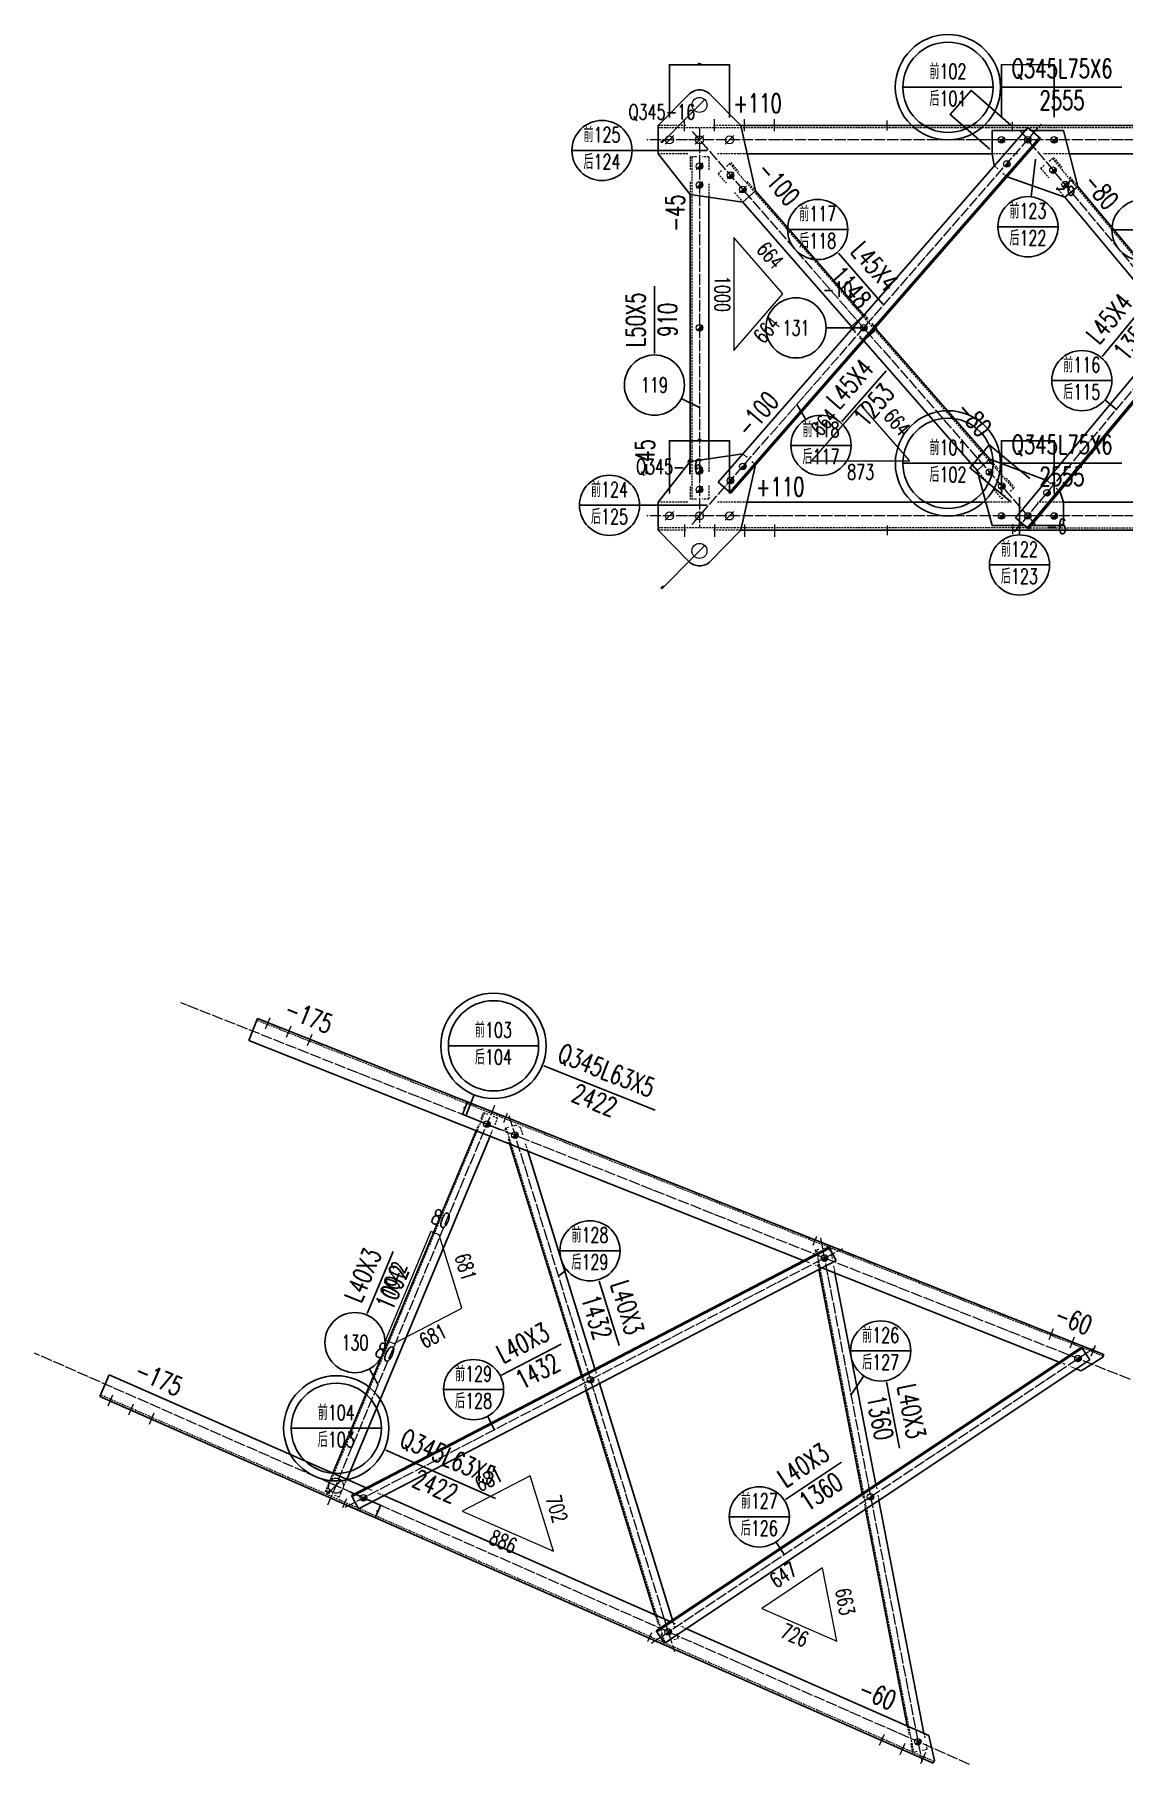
# Model space of a CAD drawing. Header units: millimetres. Extents: x -30246 to 2574, y -687 to 14024.
# Drawn here: x -30246 to -27349, y 9314 to 13915 of the extents above; entities that cross this region are included whole.
import ezdxf
from ezdxf.enums import TextEntityAlignment as Align

# ---------------------------------------------------------------- set-up
doc = ezdxf.new("R2010")
doc.units = ezdxf.units.MM
doc.header["$LTSCALE"] = 20
doc.header["$PDMODE"] = 1
doc.linetypes.add('DASHDOT2X', pattern=[1.75, 1.5, -0.125, 0, -0.125])
doc.linetypes.add('HIDDEN', pattern=[0.375, 0.25, -0.125])
for name, color, linetype, lineweight in [('1', 7, 'Continuous', 25), ('11', 1, 'Continuous', 13), ('2', 1, 'HIDDEN', 13), ('5', 7, 'Continuous', 13), ('6', 30, 'Continuous', 13), ('7', 3, 'DASHDOT2X', 13)]:
    doc.layers.add(name, color=color, linetype=linetype, lineweight=lineweight)
doc.styles.get("Standard").update_dxf_attribs({"font": 'simplex', "width": 0.7, "bigfont": 'gbhzfs.shx'})
doc.dimstyles.new('dimRadiusStyle', dxfattribs={"dimtxt": 2.5, "dimasz": 1, "dimexe": 1.25, "dimexo": 0, "dimtad": 2, "dimdec": 4, "dimzin": 0, "dimdsep": 46, "dimtxsty": 'standard', "dimcen": 0.09, "dimadec": 1, "dimazin": 0, "dimtfac": 1, "dimtdec": 1, "dimtix": 1, "dimtmove": 0, "dimatfit": 3, "dimfxl": 0, "dimtolj": 1, "dimtzin": 0, "dimarcsym": 0})
doc.dimstyles.new('dimStyle3', dxfattribs={"dimtxt": 2.5, "dimasz": 1, "dimexe": 1.25, "dimexo": 0, "dimgap": 0.63, "dimtad": 1, "dimzin": 0, "dimdsep": 46, "dimtxsty": 'standard', "dimblk": 'ARCHTICK', "dimblk1": 'ARCHTICK', "dimblk2": 'ARCHTICK', "dimcen": 0.09, "dimadec": 0, "dimazin": 0, "dimtfac": 1, "dimtdec": 1, "dimtmove": 2, "dimatfit": 3, "dimfxl": 0, "dimtolj": 1, "dimtzin": 0, "dimarcsym": 0})
doc.dimstyles.get("Standard").update_dxf_attribs({"dimtxt": 2.5, "dimasz": 1, "dimexe": 1.25, "dimexo": 0, "dimgap": 0.63, "dimtad": 1, "dimzin": 0, "dimdsep": 46, "dimtxsty": 'standard', "dimblk": 'ARCHTICK', "dimblk1": 'ARCHTICK', "dimblk2": 'ARCHTICK', "dimcen": 0.09, "dimadec": 0, "dimazin": 0, "dimtfac": 1, "dimtdec": 1, "dimtix": 1, "dimtmove": 2, "dimatfit": 3, "dimfxl": 0, "dimtolj": 1, "dimtzin": 0, "dimarcsym": 0})

# ---------------------------------------------------------------- blocks, each defined once
blk = doc.blocks.new('M16X40')
blk.add_line((-0.71, -0.71), (0.71, 0.71))
blk.add_circle((0, 0), 1)
for radius in [0.8, 0.6, 0.4, 0.2]:
    blk.add_arc((0, 0), radius, 225, 45)
blk = doc.blocks.new('LS_SIDE')
blk.add_line((-1, 0), (2, 0))
blk = doc.blocks.new('M16X50')
blk.add_line((-1, -1), (1, 1))
blk.add_circle((0, 0), 1)
for radius in [0.8, 0.6, 0.4, 0.2]:
    blk.add_arc((0, 0), radius, 225, 45)
blk = doc.blocks.new('M20X55')
blk.add_line((-1.06, -1.06), (1.06, 1.06))
blk.add_circle((0, 0), 1)
blk = doc.blocks.new('*D158')
at = {"layer": '5', "color": 0, "lineweight": -2}
for p, q in [((-28577.7, 13626.9), (-28492, 13712.6)), ((-28463, 13741.6), (-28491.3, 13713.3)), ((-28462.3, 13742.3), (-28461.6, 13743))]:
    blk.add_line(p, q, dxfattribs=at)
at = {"layer": '5', "color": 0}
for points in [[(-28492.1, 13712.7), (-28491.9, 13712.5), (-28491.3, 13713.3)], [(-28462.4, 13742.4), (-28462.2, 13742.2), (-28463, 13741.6)]]:
    blk.add_solid(points, dxfattribs=at)
at = {"layer": 'Defpoints', "color": 0}
for p in [(-28491.3, 13713.3), (-28463, 13741.6)]:
    blk.add_point(p, dxfattribs=at)
at = {"layer": '5', "color": 0, "insert": (-28576.3, 13631), "char_height": 2.5, "attachment_point": 5, "rotation": 45}
blk.add_mtext('\\A1;%%c19.5', dxfattribs=at)
blk = doc.blocks.new('*D159')
at = {"layer": '5', "color": 0, "lineweight": -2}
for p, q in [((-28577.7, 12440.9), (-28492, 12526.6)), ((-28463, 12555.6), (-28491.3, 12527.3)), ((-28462.3, 12556.3), (-28461.6, 12557))]:
    blk.add_line(p, q, dxfattribs=at)
at = {"layer": '5', "color": 0}
for points in [[(-28492.1, 12526.7), (-28491.9, 12526.5), (-28491.3, 12527.3)], [(-28462.4, 12556.4), (-28462.2, 12556.2), (-28463, 12555.6)]]:
    blk.add_solid(points, dxfattribs=at)
at = {"layer": 'Defpoints', "color": 0}
for p in [(-28491.3, 12527.3), (-28463, 12555.6)]:
    blk.add_point(p, dxfattribs=at)
at = {"layer": '5', "color": 0, "insert": (-28576.3, 12445), "char_height": 2.5, "attachment_point": 5, "rotation": 45}
blk.add_mtext('\\A1;%%c19.5', dxfattribs=at)
blk = doc.blocks.new('_ArchTick')
at = {"color": 0, "linetype": 'ByBlock', "const_width": 0.15}
blk.add_lwpolyline([(-0.5, -0.5), (0.5, 0.5)], dxfattribs=at)
blk = doc.blocks.new('*D162')
at = {"layer": '11', "color": 0, "lineweight": -2}
for p, q in [((-28557.1, 13694.5), (-28557.1, 13835.7)), ((-28557.1, 13834.5), (-28397.1, 13834.5)), ((-28397.1, 13694.5), (-28397.1, 13835.7))]:
    blk.add_line(p, q, dxfattribs=at)
at = {"layer": 'Defpoints', "color": 0}
for p in [(-28397.1, 13834.5), (-28557.1, 13694.5), (-28397.1, 13694.5)]:
    blk.add_point(p, dxfattribs=at)
at = {"layer": '11', "color": 0, "lineweight": -2}
for p, rotation in [((-28557.1, 13834.5), 180.0045781041024), ((-28397.1, 13834.5), 0.004578104102402211)]:
    blk.add_blockref('_ArchTick', p, dxfattribs=dict(at, rotation=rotation))
at = {"layer": '11', "color": 0, "insert": (-28477.1, 13836.4), "char_height": 2.5, "attachment_point": 5, "rotation": 0.0046}
blk.add_mtext('\\A1;80×2', dxfattribs=at)
blk = doc.blocks.new('*D163')
at = {"layer": '11', "color": 0, "lineweight": -2}
for p, q in [((-28557.1, 12694.5), (-28557.1, 12835.7)), ((-28557.1, 12834.5), (-28397.1, 12834.5)), ((-28397.1, 12694.5), (-28397.1, 12835.7))]:
    blk.add_line(p, q, dxfattribs=at)
at = {"layer": 'Defpoints', "color": 0}
for p in [(-28397.1, 12834.5), (-28557.1, 12694.5), (-28397.1, 12694.5)]:
    blk.add_point(p, dxfattribs=at)
at = {"layer": '11', "color": 0, "lineweight": -2}
for p, rotation in [((-28557.1, 12834.5), 179.995421895895), ((-28397.1, 12834.5), 359.995421895895)]:
    blk.add_blockref('_ArchTick', p, dxfattribs=dict(at, rotation=rotation))
at = {"layer": '11', "color": 0, "insert": (-28477.1, 12836.4), "char_height": 2.5, "attachment_point": 5, "rotation": 359.9954}
blk.add_mtext('\\A1;80×2', dxfattribs=at)
blk = doc.blocks.new('*D166')
at = {"layer": '11', "color": 0, "lineweight": -2}
for p, q in [((-27673.8, 13694.5), (-27673.8, 13835.8)), ((-27533.8, 13834.6), (-27673.8, 13834.5)), ((-27533.8, 13694.6), (-27533.8, 13835.8))]:
    blk.add_line(p, q, dxfattribs=at)
at = {"layer": 'Defpoints', "color": 0}
for p in [(-27673.8, 13834.5), (-27673.8, 13694.5), (-27533.8, 13694.6)]:
    blk.add_point(p, dxfattribs=at)
at = {"layer": '11', "color": 0, "lineweight": -2}
for p, rotation in [((-27673.8, 13834.5), 180.0045781041024), ((-27533.8, 13834.6), 0.004578104102375136)]:
    blk.add_blockref('_ArchTick', p, dxfattribs=dict(at, rotation=rotation))
at = {"layer": '11', "color": 0, "insert": (-27603.8, 13836.5), "char_height": 2.5, "attachment_point": 5, "rotation": 0.0046}
blk.add_mtext('\\A1;70×2', dxfattribs=at)
blk = doc.blocks.new('*D167')
at = {"layer": '11', "color": 0, "lineweight": -2}
for p, q in [((-27754.5, 13766), (-27810.4, 13702)), ((-27649, 13674), (-27755.4, 13766.8)), ((-27704.9, 13610), (-27811.3, 13702.8))]:
    blk.add_line(p, q, dxfattribs=at)
at = {"layer": 'Defpoints', "color": 0}
for p in [(-27810.4, 13702), (-27649, 13674), (-27704.9, 13610)]:
    blk.add_point(p, dxfattribs=at)
at = {"layer": '11', "color": 0, "lineweight": -2}
for p, rotation in [((-27754.5, 13766), 48.89881734686367), ((-27810.4, 13702), 228.8988173468637)]:
    blk.add_blockref('_ArchTick', p, dxfattribs=dict(at, rotation=rotation))
at = {"layer": '11', "color": 0, "insert": (-27783.9, 13735.2), "char_height": 2.5, "attachment_point": 5, "rotation": 48.8988}
blk.add_mtext('\\A1;85', dxfattribs=at)
blk = doc.blocks.new('*D168')
at = {"layer": '11', "color": 0, "lineweight": -2}
for p, q in [((-27673.8, 12694.4), (-27673.8, 12835.7)), ((-27533.8, 12834.4), (-27673.8, 12834.4)), ((-27533.8, 12694.4), (-27533.8, 12835.7))]:
    blk.add_line(p, q, dxfattribs=at)
at = {"layer": 'Defpoints', "color": 0}
for p in [(-27673.8, 12834.4), (-27673.8, 12694.4), (-27533.8, 12694.4)]:
    blk.add_point(p, dxfattribs=at)
at = {"layer": '11', "color": 0, "lineweight": -2}
for p, rotation in [((-27673.8, 12834.4), 179.995421895895), ((-27533.8, 12834.4), 359.995421895895)]:
    blk.add_blockref('_ArchTick', p, dxfattribs=dict(at, rotation=rotation))
at = {"layer": '11', "color": 0, "insert": (-27603.8, 12836.4), "char_height": 2.5, "attachment_point": 5, "rotation": 359.9954}
blk.add_mtext('\\A1;70×2', dxfattribs=at)
blk = doc.blocks.new('*D170')
at = {"layer": '11', "color": 0, "lineweight": -2}
for p, q in [((-29407.8, 10039.5), (-29324.3, 10002.8)), ((-29422.3, 10006.6), (-29338.8, 9969.9)), ((-29325.4, 10003.3), (-29339.9, 9970.4))]:
    blk.add_line(p, q, dxfattribs=at)
at = {"layer": 'Defpoints', "color": 0}
for p in [(-29407.8, 10039.5), (-29422.3, 10006.6), (-29339.9, 9970.4)]:
    blk.add_point(p, dxfattribs=at)
at = {"layer": '11', "color": 0, "lineweight": -2}
for p, rotation in [((-29325.4, 10003.3), 66.26676005380556), ((-29339.9, 9970.4), 246.2667600538056)]:
    blk.add_blockref('_ArchTick', p, dxfattribs=dict(at, rotation=rotation))
at = {"layer": '11', "color": 0, "insert": (-29334.4, 9987.6), "char_height": 2.5, "attachment_point": 5, "rotation": 66.2668}
blk.add_mtext('\\A1;36', dxfattribs=at)
blk = doc.blocks.new('*D172')
at = {"layer": '5', "color": 0, "lineweight": -2}
for p, q in [((-29465.5, 10034.5), (-29459.3, 10040.8)), ((-29430.3, 10069.8), (-29458.6, 10041.5)), ((-29429.6, 10070.5), (-29428.9, 10071.2))]:
    blk.add_line(p, q, dxfattribs=at)
at = {"layer": '5', "color": 0}
for points in [[(-29459.4, 10040.9), (-29459.2, 10040.7), (-29458.6, 10041.5)], [(-29429.7, 10070.6), (-29429.5, 10070.4), (-29430.3, 10069.8)]]:
    blk.add_solid(points, dxfattribs=at)
at = {"layer": 'Defpoints', "color": 0}
for p in [(-29458.6, 10041.5), (-29430.3, 10069.8)]:
    blk.add_point(p, dxfattribs=at)
at = {"layer": '5', "color": 0, "insert": (-29464.1, 10038.6), "char_height": 2.5, "attachment_point": 5, "rotation": 45}
blk.add_mtext('\\A1;%%c17.5', dxfattribs=at)

msp = doc.modelspace()

# ---------------------------------------------------------------- linework, layer by layer
at = {"layer": '1'}
for p, q in [((-28505.62356, 13755.4893), (-28587.06059, 13672.46911)), ((-28367.07151, 13672.48668), (-28448.52181, 13755.49386)), ((-27936.07403, 13774.53071), (-27696.07403, 13774.53071)), ((-27672.07403, 13774.54222), (-27353.07403, 13774.56771)), ((-28587.06059, 13672.46911), (-28587.0546, 13597.46911)), ((-28427.70506, 12724.42417), (-27603.80509, 13667.90743)), ((-26032.07747, 13672.67326), (-28367.07151, 13672.48668)), ((-28328.11451, 13498.8789), (-28367.07151, 13672.48668)), ((-27636.56206, 12629.26971), (-26771.22888, 13667.88948)), ((-27603.80509, 13667.90743), (-27569.91022, 13638.30784)), ((-28396.82306, 12697.45565), (-27572.92309, 13640.93891)), ((-28393.81018, 12694.82457), (-27569.91022, 13638.30784)), ((-27611.10578, 13659.54709), (-27698.73366, 13659.54009)), ((-27698.73366, 13659.54009), (-27698.72871, 13597.54009)), ((-27605.06619, 12603.02484), (-26739.733, 13641.64461)), ((-27601.99342, 12600.46437), (-26736.66023, 13639.08413)), ((-27508.7431, 13659.55527), (-27594.2331, 13659.54844)), ((-27470.85055, 13510.98149), (-27508.7431, 13659.55527)), ((-28816.49817, 13606.24615), (-28656.49817, 13606.24615)), ((-28456.49817, 13606.24615), (-28656.49817, 13606.24615)), ((-28587.0546, 13597.46911), (-28502.06177, 13489.4779)), ((-27698.72871, 13597.54009), (-28350.24207, 13597.48803)), ((-27698.72871, 13597.54009), (-27692.68936, 13566.13092)), ((-27583.27426, 13583.55005), (-27594.43974, 13483.06075)), ((-26865.40009, 13597.60667), (-27492.93082, 13597.55653)), ((-27692.68936, 13566.13092), (-27692.68506, 13566.12716)), ((-27658.78964, 13536.52818), (-27505.42109, 13482.17595)), ((-28502.06177, 13489.4779), (-28502.06177, 12779.4779)), ((-28502.06177, 13489.4779), (-28362.00717, 13469.27867)), ((-28452.06426, 13482.26706), (-28452.06426, 12786.68873)), ((-28362.00717, 13469.27867), (-28328.11451, 13498.8789)), ((-28328.11451, 13498.8789), (-28039.76014, 13168.67657)), ((-27505.42109, 13482.17595), (-27470.85055, 13510.98149)), ((-27505.42109, 13482.17595), (-27215.68923, 13134.42408)), ((-27470.85055, 13510.98149), (-27186.4042, 13169.57357)), ((-28362.00717, 13469.27867), (-28073.40297, 13138.79026)), ((-28242.70013, 13396.11661), (-28082.70013, 13396.11661)), ((-27683.27426, 13403.55005), (-27523.27426, 13403.55005)), ((-27379.95586, 13394.91345), (-27219.95586, 13394.91345)), ((-28107.44792, 13332.84581), (-27989.70809, 13198.01877)), ((-28597.06302, 13066.4779), (-28597.06302, 13245.4779)), ((-28075.53709, 13136.92624), (-28041.60536, 13166.56352)), ((-27406.16876, 13058.90248), (-27291.59008, 13196.42602)), ((-28040.26608, 13134.5403), (-28140.26608, 13134.5403)), ((-28071.51156, 13132.31664), (-28075.53709, 13136.92624)), ((-28004.99506, 13132.15436), (-28034.14115, 13106.69704)), ((-28008.45284, 13136.11383), (-28004.99506, 13132.15436)), ((-28006.62405, 13130.73154), (-27704.80852, 12785.11448)), ((-28039.75907, 13100.26372), (-27738.70118, 12755.51425)), ((-28098.56634, 12885.45058), (-27980.82745, 13020.27845)), ((-27539.93753, 12994.36629), (-27379.93753, 12994.36629)), ((-28477.06302, 12922.4779), (-28525.50884, 12946.70081)), ((-28217.89514, 12931.23964), (-28194.34398, 12891.15515)), ((-27367.74298, 12917.55376), (-27398.4745, 12943.15794)), ((-28362.00717, 12799.67712), (-28502.06177, 12779.4779)), ((-28361.99752, 12799.66869), (-28362.00717, 12799.67712)), ((-28233.81811, 12822.17941), (-28073.81811, 12822.17941)), ((-28502.06177, 12779.4779), (-28587.0546, 12671.48668)), ((-28367.07151, 12596.46911), (-28328.12097, 12770.04812)), ((-27936.05165, 12774.42508), (-27696.05165, 12774.42508)), ((-27704.80852, 12785.11448), (-27738.70118, 12755.51425)), ((-27738.70118, 12755.51425), (-27698.73366, 12609.4157)), ((-27553.42794, 12729.15942), (-27704.80852, 12785.11448)), ((-27672.05166, 12774.41357), (-27353.05166, 12774.38808)), ((-28427.70506, 12724.42417), (-28393.81018, 12694.82457)), ((-27553.37501, 12729.11532), (-27553.42794, 12729.15942)), ((-27508.73814, 12671.40052), (-27518.83151, 12700.2798)), ((-28796.49817, 12662.70964), (-28636.49817, 12662.70964)), ((-28456.49817, 12662.70964), (-28636.49817, 12662.70964)), ((-28587.0546, 12671.48668), (-28587.06059, 12596.48668)), ((-27715.69509, 12671.41706), (-28350.24207, 12671.46776)), ((-27625.8121, 12684.0318), (-27625.8121, 12584.0318)), ((-27508.7431, 12609.40052), (-27508.73814, 12671.40052)), ((-26880.83082, 12671.35035), (-27508.73814, 12671.40052)), ((-27698.73366, 12609.4157), (-27612.72747, 12609.40883)), ((-27636.56206, 12629.26971), (-27601.99342, 12600.46437)), ((-27594.54249, 12609.40738), (-27508.7431, 12609.40052)), ((-28587.06059, 12596.48668), (-28505.62356, 12513.46649)), ((-28448.52181, 12513.46193), (-28367.07151, 12596.46911)), ((-26032.07747, 12596.28253), (-28367.07151, 12596.46911)), ((-27705.8121, 12504.0318), (-27545.8121, 12504.0318)), ((-29676.1832, 11239.20523), (-29652.96125, 11297.76922)), ((-27401.05847, 10404.83864), (-29652.96125, 11297.76922)), ((-28201.11262, 10654.30626), (-29676.1832, 11239.20523)), ((-29145.23652, 11225.28452), (-28905.23652, 11225.28452)), ((-28891.37597, 11172.20577), (-28594.83767, 11054.62161)), ((-29098.957, 11039.36709), (-29076.84086, 11095.14232)), ((-29452.33477, 10088.59929), (-29071.64798, 10999.49329)), ((-29415.71142, 10072.49742), (-29034.45823, 10984.74671)), ((-28981.88508, 10963.90026), (-28791.43108, 10347.39908)), ((-28934.1758, 10944.98245), (-28755.35954, 10366.15271)), ((-29402.60911, 10029.647), (-28131.86572, 10690.30779)), ((-29401.22526, 10026.98524), (-28130.48187, 10687.64603)), ((-29361.40771, 10513.63221), (-29292.38429, 10678.78901)), ((-28848.62015, 10680.11394), (-28688.62015, 10680.11394)), ((-28113.41437, 10654.81768), (-28131.86572, 10690.30779)), ((-29384.15776, 9994.15689), (-28113.41437, 10654.81768)), ((-28852.35829, 10612.37972), (-28830.81928, 10629.80223)), ((-28159.35419, 10630.93352), (-28044.00925, 10035.03141)), ((-27520.03773, 10384.2446), (-28151.91815, 10634.79953)), ((-28743.82642, 10599.85642), (-28690.99215, 10428.83145)), ((-28116.65355, 10620.81632), (-28007.92232, 10059.0824)), ((-29003.63225, 10349.78293), (-28844.81401, 10432.3527)), ((-28592.18651, 9669.68574), (-27460.39206, 10423.99686)), ((-28590.52275, 9667.18936), (-27458.72829, 10421.50049)), ((-28075.12437, 10413.93742), (-27915.12437, 10413.93742)), ((-27461.46391, 10361.01875), (-27404.00729, 10397.40195)), ((-27438.2085, 10390.71189), (-27460.39206, 10423.99686)), ((-27404.00729, 10397.40195), (-27401.05847, 10404.83864)), ((-30047.66273, 10350.34203), (-30073.0189, 10292.66999)), ((-29363.95624, 10049.74266), (-30047.66273, 10350.34203)), ((-29332.38066, 10323.7548), (-29355.43111, 10365.92919)), ((-28570.00296, 9636.40076), (-27438.2085, 10390.71189)), ((-27461.46391, 10361.01875), (-27474.81675, 10366.31345)), ((-29158.16148, 10311.03511), (-28998.16148, 10311.03511)), ((-28779.43107, 10308.55492), (-28595.04013, 9711.67991)), ((-28743.35952, 10327.30855), (-28549.07769, 9698.41663)), ((-28074.29845, 10296.75608), (-28039.912, 10347.64965)), ((-27979.16133, 10331.46814), (-27945.14483, 10155.73005)), ((-27855.4133, 9317.67435), (-30073.0189, 10292.66999)), ((-29022.80745, 10204.56478), (-29041.2588, 10240.05489)), ((-29563.54844, 10208.17564), (-29323.54844, 10208.17564)), ((-29311.72663, 10150.21867), (-29019.70469, 10021.8279)), ((-28248.19411, 10019.12192), (-28099.24384, 10118.39335)), ((-29384.15776, 9994.15689), (-29402.60911, 10029.647)), ((-28555.35598, 9694.23232), (-29316.97339, 10029.08612)), ((-28035.76788, 9992.45433), (-27924.34214, 9416.79988)), ((-27999.68095, 10016.50532), (-27879.81003, 9397.22083)), ((-28398.09257, 9972.53645), (-28238.09257, 9972.53645)), ((-28251.54189, 9872.68152), (-28273.72545, 9905.9665)), ((-28570.00296, 9636.40076), (-28592.18651, 9669.68574)), ((-27866.67429, 9391.44555), (-28511.89859, 9675.12578)), ((-27866.67429, 9391.44555), (-27852.19346, 9324.99778)), ((-27852.19346, 9324.99778), (-27855.4133, 9317.67435))]:
    msp.add_line(p, q, dxfattribs=at)
for centre, radius in [((-27816.07403, 13774.53071), 140), ((-27816.07403, 13774.53071), 120), ((-28736.49817, 13606.24615), 80), ((-27603.27426, 13403.55005), 80), ((-28162.70013, 13396.11661), 80), ((-27299.95586, 13394.91345), 80), ((-28220.26608, 13134.5403), 80), ((-27459.93753, 12994.36629), 80), ((-28597.06302, 12982.4779), 80), ((-28153.81811, 12822.17941), 80), ((-27816.05165, 12774.42508), 140), ((-27816.05165, 12774.42508), 120), ((-28716.49817, 12662.70964), 80), ((-27625.8121, 12504.0318), 80), ((-29025.23652, 11225.28452), 140), ((-29025.23652, 11225.28452), 120), ((-28768.62015, 10680.11394), 80), ((-29393.79858, 10436.12846), 80), ((-27995.12437, 10413.93742), 80), ((-29078.16148, 10311.03511), 80), ((-29443.54844, 10208.17564), 140), ((-29443.54844, 10208.17564), 120), ((-28318.09257, 9972.53645), 80)]:
    msp.add_circle(centre, radius, dxfattribs=at)
for centre, start, end in [((-28477.07045, 13727.47645), 44.46193075, 135.54722546), ((-28477.07045, 12541.47934), 224.45277454, 315.53806925)]:
    msp.add_arc(centre, 40, start, end, dxfattribs=at)
at = {"layer": '2'}
for p, q in [((-28513.7309, 13672.47497), (-28587.06059, 13672.46911)), ((-28587.05859, 13647.46911), (-28587.06059, 13672.46911)), ((-26032.07699, 13666.67326), (-28587.06011, 13666.46911)), ((-28367.07151, 13672.48668), (-28440.4012, 13672.48082)), ((-28587.0546, 13597.46911), (-28587.0566, 13622.46911)), ((-27605.48156, 13659.54754), (-27611.10578, 13659.54709)), ((-27594.2331, 13659.54844), (-27599.85733, 13659.54799)), ((-28508.11709, 13597.47541), (-28587.0546, 13597.46911)), ((-28485.39594, 13589.4779), (-28502.06177, 13589.4779)), ((-28502.06177, 13589.4779), (-28502.06177, 13556.14456)), ((-28497.06202, 13589.4779), (-28497.06202, 12679.4779)), ((-28452.06426, 13589.4779), (-28468.7301, 13589.4779)), ((-28452.06426, 13589.4779), (-28452.06426, 13553.74095)), ((-28350.24207, 13597.48803), (-28429.17958, 13597.48172)), ((-28405.26262, 13564.41941), (-28393.96507, 13574.28615)), ((-28396.97775, 13571.65502), (-27642.04617, 12707.16259)), ((-28393.96507, 13574.28615), (-28372.01488, 13549.1504)), ((-27630.12941, 13597.54557), (-27698.72871, 13597.54009)), ((-27492.93082, 13597.55653), (-27561.53012, 13597.55105)), ((-27546.3832, 13578.20688), (-27534.85969, 13587.80872)), ((-27537.93262, 13585.24823), (-26807.01862, 12707.96565)), ((-27534.85969, 13587.80872), (-27513.52331, 13562.19965)), ((-28427.85773, 13544.68592), (-28416.56018, 13554.55266)), ((-28427.85773, 13544.68592), (-28405.90754, 13519.55017)), ((-27692.68506, 13566.12716), (-27681.38894, 13556.26167)), ((-27670.09282, 13546.39618), (-27658.7967, 13536.53068)), ((-27658.7967, 13536.53068), (-27658.79435, 13536.52985)), ((-27658.792, 13536.52902), (-27658.78964, 13536.52818)), ((-27569.43023, 13559.00318), (-27557.90671, 13568.60503)), ((-27569.43023, 13559.00318), (-27548.09385, 13533.3941)), ((-27492.18693, 13536.59057), (-27470.85055, 13510.98149)), ((-28502.06177, 13522.81123), (-28502.06177, 13489.4779)), ((-28452.06426, 13518.004), (-28452.06426, 13482.26706)), ((-28383.95735, 13494.41442), (-28362.00717, 13469.27867)), ((-28350.0647, 13524.01465), (-28328.11451, 13498.8789)), ((-27526.75747, 13507.78503), (-27505.42109, 13482.17595)), ((-28041.60536, 13166.56352), (-28040.36469, 13167.64717)), ((-28039.76014, 13168.67657), (-28039.67735, 13168.58176)), ((-28039.59456, 13168.48695), (-28039.51176, 13168.39215)), ((-28039.51176, 13168.39215), (-28028.54919, 13155.83861)), ((-28039.12402, 13168.73082), (-28037.88335, 13169.81447)), ((-28037.88335, 13169.81447), (-28028.07318, 13158.58092)), ((-28073.40297, 13138.79026), (-28062.4404, 13126.23672)), ((-28061.89064, 13121.2998), (-28071.51156, 13132.31664)), ((-28051.47783, 13113.68319), (-28040.51526, 13101.12965)), ((-28018.26301, 13147.34738), (-28008.45284, 13136.11383)), ((-28017.58662, 13143.28508), (-28006.62405, 13130.73154)), ((-28042.6488, 13099.26613), (-28052.26972, 13110.28297)), ((-28039.81292, 13101.7431), (-28042.6488, 13099.26613)), ((-28040.51526, 13101.12965), (-28040.26319, 13100.84101)), ((-28040.01113, 13100.55236), (-28039.75907, 13100.26372)), ((-28034.14115, 13106.69704), (-28036.97704, 13104.22007)), ((-28350.70318, 12789.80476), (-28361.99752, 12799.66869)), ((-28502.06177, 12779.4779), (-28502.06177, 12746.14456)), ((-28452.06426, 12786.68873), (-28452.06426, 12750.95179)), ((-28328.11451, 12770.07689), (-28339.40885, 12779.94082)), ((-28328.12097, 12770.04812), (-28328.11881, 12770.05771)), ((-28328.11666, 12770.0673), (-28328.11451, 12770.07689)), ((-27738.70118, 12755.51425), (-27716.77617, 12730.40733)), ((-27704.80852, 12785.11448), (-27682.88351, 12760.00756)), ((-28502.06177, 12712.81123), (-28502.06177, 12679.4779)), ((-28452.06426, 12715.21484), (-28452.06426, 12679.4779)), ((-27694.85116, 12705.30041), (-27672.92615, 12680.19349)), ((-27660.9585, 12734.90064), (-27639.03349, 12709.79372)), ((-27650.33105, 12699.92698), (-27639.03349, 12709.79372)), ((-27541.86914, 12719.52817), (-27553.37501, 12729.11532)), ((-27518.8574, 12700.35388), (-27530.36327, 12709.94102)), ((-27518.84877, 12700.32918), (-27518.8574, 12700.35388)), ((-27518.83151, 12700.2798), (-27518.84014, 12700.30449)), ((-28587.0546, 12671.48668), (-28587.0566, 12646.48668)), ((-28508.11709, 12671.48038), (-28587.0546, 12671.48668)), ((-28485.39594, 12679.4779), (-28502.06177, 12679.4779)), ((-28452.06426, 12679.4779), (-28468.7301, 12679.4779)), ((-28350.24207, 12671.46776), (-28429.17958, 12671.47407)), ((-27646.70944, 12671.41155), (-27715.69509, 12671.41706)), ((-27672.92615, 12680.19349), (-27661.6286, 12690.06024)), ((-27508.73814, 12671.40052), (-27577.72379, 12671.40604)), ((-28587.05859, 12621.48668), (-28587.06059, 12596.48668)), ((-27612.72747, 12609.40883), (-27606.66581, 12609.40835)), ((-27600.60415, 12609.40786), (-27594.54249, 12609.40738)), ((-28513.7309, 12596.48083), (-28587.06059, 12596.48668)), ((-26032.07699, 12602.28253), (-28587.06011, 12602.48668)), ((-28367.07151, 12596.46911), (-28440.4012, 12596.47497)), ((-27402.90149, 10400.19071), (-29654.80426, 11293.12129)), ((-29469.76163, 10039.12095), (-29048.68514, 11046.658)), ((-29058.18475, 11031.70764), (-29051.45313, 11047.81482)), ((-29039.15095, 11042.67341), (-29051.45313, 11047.81482)), ((-29071.64798, 10999.49329), (-29064.91636, 11015.60047)), ((-29034.45823, 10984.74671), (-29027.82101, 11000.62801)), ((-29014.54658, 11032.39059), (-29026.84876, 11037.532)), ((-29021.1838, 11016.5093), (-29014.54658, 11032.39059)), ((-28985.1927, 11008.48646), (-28994.74713, 11005.53483)), ((-28994.74713, 11005.53483), (-28990.45978, 10991.65664)), ((-28991.8808, 11006.42032), (-28569.14097, 9638.00792)), ((-28966.08385, 11014.38971), (-28975.63828, 11011.43808)), ((-28961.91516, 11012.18876), (-28966.08385, 11014.38971)), ((-28953.57779, 11007.78686), (-28957.74648, 11009.98781)), ((-28953.57779, 11007.78686), (-28947.11046, 10986.85206)), ((-28986.17243, 10977.77845), (-28981.88508, 10963.90026)), ((-28940.64313, 10965.91725), (-28934.1758, 10944.98245)), ((-28159.37777, 10683.67669), (-28169.19551, 10681.77633)), ((-28169.19551, 10681.77633), (-28166.39131, 10667.28909)), ((-28166.25019, 10682.34644), (-27907.77682, 9347.00548)), ((-28139.74229, 10687.47741), (-28149.56003, 10685.57705)), ((-28135.83625, 10684.83827), (-28139.74229, 10687.47741)), ((-28128.02418, 10679.55999), (-28131.93022, 10682.19913)), ((-28128.02418, 10679.55999), (-28124.23397, 10659.97877)), ((-28184.71446, 10647.80401), (-28201.11262, 10654.30626)), ((-28151.91815, 10634.79953), (-28168.31631, 10641.30177)), ((-28163.5871, 10652.80185), (-28160.7829, 10638.31461)), ((-28160.7829, 10638.31461), (-28160.30666, 10635.85425)), ((-28159.83043, 10633.39388), (-28159.35419, 10630.93352)), ((-28120.44376, 10640.39754), (-28116.65355, 10620.81632)), ((-28755.35954, 10366.15271), (-28751.35953, 10353.20466)), ((-27504.96407, 10378.26755), (-27520.03773, 10384.2446)), ((-27474.81675, 10366.31345), (-27489.89041, 10372.2905)), ((-28791.43108, 10347.39908), (-28787.43108, 10334.45103)), ((-28783.43107, 10321.50297), (-28779.43107, 10308.55492)), ((-28747.35953, 10340.25661), (-28743.35952, 10327.30855)), ((-27853.4009, 9322.2515), (-30071.00651, 10297.24714)), ((-29459.06638, 10072.49212), (-29452.33477, 10088.59929)), ((-29472.52962, 10040.27776), (-29465.798, 10056.38494)), ((-29460.22743, 10035.13635), (-29472.52962, 10040.27776)), ((-29435.62307, 10024.85354), (-29447.92525, 10029.99495)), ((-29435.62307, 10024.85354), (-29428.98585, 10040.73483)), ((-29422.34864, 10056.61613), (-29415.71142, 10072.49742)), ((-29348.29529, 10042.85715), (-29363.95624, 10049.74266)), ((-29316.97339, 10029.08612), (-29332.63434, 10035.97163)), ((-28044.00925, 10035.03141), (-28041.26213, 10020.83905)), ((-28007.92232, 10059.0824), (-28005.1752, 10044.89004)), ((-28002.42807, 10030.69768), (-27999.68095, 10016.50532)), ((-28038.515, 10006.64669), (-28035.76788, 9992.45433)), ((-28595.04013, 9711.67991), (-28587.36252, 9686.82742)), ((-28579.68491, 9661.97493), (-28572.0073, 9637.12244)), ((-28540.87018, 9687.86347), (-28555.35598, 9694.23232)), ((-28549.07769, 9698.41663), (-28548.25016, 9695.73792)), ((-28547.42264, 9693.05921), (-28546.59511, 9690.3805)), ((-28546.59511, 9690.3805), (-28542.3266, 9676.56331)), ((-28538.0581, 9662.74613), (-28533.78959, 9648.92894)), ((-28511.89859, 9675.12578), (-28526.38439, 9681.49463)), ((-28559.26806, 9641.05794), (-28572.0073, 9637.12244)), ((-28533.78959, 9648.92894), (-28546.52883, 9644.99344)), ((-27924.34214, 9416.79988), (-27919.80214, 9393.34504)), ((-27879.81003, 9397.22083), (-27877.02375, 9382.82615)), ((-27915.26214, 9369.8902), (-27910.72214, 9346.43537)), ((-27897.63182, 9348.96918), (-27910.72214, 9346.43537)), ((-27871.45118, 9354.0368), (-27884.5415, 9351.50299)), ((-27874.23746, 9368.43148), (-27871.45118, 9354.0368))]:
    msp.add_line(p, q, dxfattribs=at)
at = {"layer": '5'}
for centre in [(-28477.15015, 13727.4779), (-28477.15015, 12541.4779), (-29444.43685, 10055.63252)]:
    msp.add_circle(centre, 20, dxfattribs=at)
at = {"layer": '6'}
for points in [[(-28386.15812, 13374.81042), (-28386.15812, 13074.81042), (-28255.16624, 13224.8081)], [(-28048.34738, 12931.22352), (-28179.33336, 12781.22584), (-27917.34127, 12781.20491)], [(-29169.44347, 10722.57482), (-29191.75871, 10731.42332), (-29312.29757, 10443.00215), (-29290.32735, 10433.34269), (-29109.1853, 10527.51863)], [(-28927.83602, 10082.23946), (-29108.97807, 9988.06353), (-28865.70492, 9881.10571)], [(-28149.81277, 9837.08188), (-28311.34292, 9729.4263), (-28112.01004, 9641.78311)]]:
    msp.add_lwpolyline(points, close=True, dxfattribs=at)
at = {"layer": '7'}
for p, q in [((-28496.63444, 12612.04329), (-27567.50344, 13676.03112)), ((-28477.06302, 13664.4779), (-28477.06302, 12604.4779)), ((-27638.86458, 12592.13893), (-26735.12591, 13676.85503)), ((-25947.07865, 13634.68005), (-28617.05607, 13634.46671)), ((-28496.79552, 13657.07412), (-27584.00387, 12611.81189)), ((-27622.93912, 13657.59585), (-26751.20502, 12611.29336)), ((-25947.07865, 12634.27574), (-28617.05607, 12634.48908)), ((-27330.66532, 10338.19929), (-29856.7963, 11339.86758)), ((-29465.64451, 10004.88574), (-29021.43169, 11067.78262)), ((-28984.49318, 11040.10148), (-28544.04354, 9614.36228)), ((-29420.00102, 9998.06344), (-28096.02246, 10686.40125)), ((-28155.26112, 10715.03036), (-27885.38557, 9320.78277)), ((-27758.53542, 9314.4067), (-30246.19266, 10408.13362)), ((-28606.05847, 9636.40558), (-27424.33654, 10423.99204))]:
    msp.add_line(p, q, dxfattribs=at)

# ---------------------------------------------------------------- block references
at = {"layer": '5'}
for p, xscale, yscale, zscale, rotation in [((-28517.4448, 13668.32518), 10.74999999999982, 10.75000000000045, 10.75, 89.97685197224148), ((-28437.44877, 13668.33157), 10.74999999999982, 10.75000000000045, 10.75, 89.97685197224148), ((-28357.45274, 13668.33797), 10.74999999999982, 10.75000000000045, 10.75, 89.97685197224148), ((-28277.45671, 13668.34436), 10.74999999999982, 10.75000000000045, 10.75, 89.97685197224148), ((-27977.4716, 13668.36833), 8.749999999999456, 8.75, 8.75, 89.97685197224061), ((-27644.11938, 13665.39849), 8.749999999999456, 8.75, 8.75, 89.97685197224061), ((-28517.4448, 12600.63061), 10.74999999999982, 10.75000000000045, 10.75, 270.0231480277586), ((-28437.44877, 12600.62422), 10.74999999999982, 10.75000000000045, 10.75, 270.0231480277586), ((-28357.45274, 12600.61783), 10.74999999999982, 10.75000000000045, 10.75, 270.0231480277586), ((-28277.45671, 12600.61143), 10.74999999999982, 10.75000000000045, 10.75, 270.0231480277586), ((-27977.4716, 12600.58746), 8.749999999999456, 8.75, 8.75, 270.0231480277594), ((-27644.11938, 12603.5573), 8.749999999999456, 8.75, 8.75, 270.0231480277594), ((-29627.50611, 11280.56302), 10.75000000000024, 10.74999999999989, 10.75, 68.37018804890661), ((-29571.73088, 11258.44688), 10.75000000000024, 10.74999999999989, 10.75, 68.37018804890661), ((-29515.95565, 11236.33073), 10.75000000000024, 10.74999999999989, 10.75, 68.37018804890661), ((-28994.61955, 11029.60913), 8.749999999999812, 8.75, 8.75, 68.3701880489047), ((-28171.16764, 10703.09175), 8.749999999999812, 8.75, 8.75, 68.3701880489047), ((-27542.92902, 10453.98087), 10.75000000000024, 10.74999999999989, 10.75, 68.37018804890661), ((-27487.15379, 10431.86473), 10.75000000000024, 10.74999999999989, 10.75, 68.37018804890661), ((-27431.37856, 10409.74858), 10.75000000000024, 10.74999999999989, 10.75, 68.37018804890661), ((-30042.89031, 10286.64627), 10.74999999999998, 10.74999999999989, 10.75, 246.2671218921002), ((-29987.96455, 10262.49754), 10.74999999999998, 10.74999999999989, 10.75, 246.2671218921002), ((-29933.0388, 10238.3488), 10.74999999999998, 10.74999999999989, 10.75, 246.2671218921002), ((-29419.64281, 10012.62839), 8.750000000000114, 8.75, 8.75, 246.2671218921012), ((-28608.73231, 9656.10233), 8.750000000000114, 8.75, 8.75, 246.2671218921012), ((-27990.06196, 9384.09684), 10.74999999999998, 10.74999999999989, 10.75, 246.2671218921002), ((-27935.13621, 9359.9481), 10.74999999999998, 10.74999999999989, 10.75, 246.2671218921002), ((-27880.21045, 9335.79937), 10.74999999999998, 10.74999999999989, 10.75, 246.2671218921002)]:
    msp.add_blockref('LS_SIDE', p, dxfattribs=dict(at, xscale=xscale, yscale=yscale, zscale=zscale, rotation=rotation))
for name, p, xscale, yscale, zscale in [('M20X55', (-28557.11882, 13634.4715), 10.74999999999989, 10.75000000000045, 10.75), ('M20X55', (-28477.1228, 13634.4779), 10.74999999999989, 10.75000000000045, 10.75), ('M20X55', (-28397.12677, 13634.48429), 10.74999999999989, 10.75000000000045, 10.75), ('M16X40', (-27673.79269, 13634.54208), 8.75, 8.75, 8.75), ('M16X50', (-27603.79616, 13634.54768), 8.75, 8.75, 8.75), ('M16X40', (-27533.79964, 13634.55327), 8.75, 8.75, 8.75), ('M16X50', (-28477.11283, 13564.4779), 8.75, 8.75, 8.75), ('M16X40', (-27659.66202, 13570.51011), 8.75, 8.75, 8.75), ('M16X50', (-28394.85594, 13540.32962), 8.75, 8.75, 8.75), ('M16X40', (-27536.56664, 13553.87908), 8.75, 8.75, 8.75), ('M16X50', (-28477.11283, 13514.4779), 8.75, 8.75, 8.75), ('M16X50', (-28361.97311, 13502.67032), 8.75, 8.75, 8.75), ('M16X40', (-27504.56208, 13515.46547), 8.75, 8.75, 8.75), ('M16X40', (-28477.11283, 13134.4779), 8.75, 8.75, 8.75), ('M16X50', (-28040.2054, 13134.56414), 8.75, 8.75, 8.75), ('M16X50', (-28477.11283, 12754.4779), 8.75, 8.75, 8.75), ('M16X50', (-28361.97311, 12766.28548), 8.75, 8.75, 8.75), ('M16X40', (-27705.72753, 12751.15528), 8.75, 8.75, 8.75), ('M16X50', (-28477.11283, 12704.4779), 8.75, 8.75, 8.75), ('M16X50', (-28394.85594, 12728.62617), 8.75, 8.75, 8.75), ('M16X40', (-27672.84002, 12713.49491), 8.75, 8.75, 8.75), ('M16X40', (-27552.52907, 12695.8699), 8.75, 8.75, 8.75), ('M20X55', (-28557.11882, 12634.48429), 10.74999999999989, 10.75000000000045, 10.75), ('M20X55', (-28477.1228, 12634.4779), 10.74999999999989, 10.75000000000045, 10.75), ('M20X55', (-28397.12677, 12634.4715), 10.74999999999989, 10.75000000000045, 10.75), ('M16X40', (-27673.79269, 12634.41371), 8.75, 8.75, 8.75), ('M16X50', (-27603.79616, 12634.40811), 8.75, 8.75, 8.75), ('M16X40', (-27533.79964, 12634.40252), 8.75, 8.75, 8.75), ('M16X40', (-29042.63922, 11017.03579), 8.75, 8.75, 8.75), ('M16X40', (-28968.2549, 10987.54072), 8.75, 8.75, 8.75), ('M16X40', (-28144.82072, 10661.03038), 8.75, 8.75, 8.75), ('M16X40', (-27470.10274, 10393.48938), 8.75, 8.75, 8.75), ('M16X40', (-28767.40887, 10337.34713), 8.75, 8.75, 8.75), ('M16X40', (-29371.20147, 10023.43376), 8.75, 8.75, 8.75), ('M16X40', (-28021.85667, 10025.76107), 8.75, 8.75, 8.75), ('M16X40', (-28560.29059, 9666.90754), 8.75, 8.75, 8.75), ('M16X40', (-27895.84877, 9374.7781), 8.75, 8.75, 8.75)]:
    msp.add_blockref(name, p, dxfattribs=dict(at, xscale=xscale, yscale=yscale, zscale=zscale))

# ---------------------------------------------------------------- texts
at = {"layer": '1', "width": 0.7}
for s, rotation, p in [('Q345L75X6', 0.0045781, (-27512.57483, 13784.55496)), ('L45X4', 311.12959735, (-28041.04577, 13272.00994)), ('L50X5', 90, (-28607.06302, 13155.9779)), ('L45X4', 50.20039653, (-27356.5623, 13134.06529)), ('L45X4', 48.87080232, (-28047.22918, 12959.44211)), ('Q345L75X6', 359.9954219, (-27512.55086, 12784.40083)), ('Q345L63X5', 338.37054991, (-28739.4208, 11122.70956)), ('L40X3', 67.31865497, (-29336.12264, 10600.06667)), ('L40X3', 287.16734227, (-28707.85482, 10517.29557)), ('L40X3', 27.46996768, (-28928.83597, 10399.94034)), ('L40X3', 280.95490136, (-27952.33531, 10245.49946)), ('Q345L63X5', 336.26676003, (-29161.69087, 10095.17758)), ('L40X3', 33.68240859, (-28179.26487, 10077.07888))]:
    msp.add_text(s, height=50, rotation=rotation, dxfattribs=at).set_placement(p, align=Align.BOTTOM_CENTER)
for s, p in [('前102', (-27816.07403, 13784.53071)), ('前125', (-28736.49817, 13616.24615)), ('前117', (-28162.70013, 13406.11661)), ('前123', (-27603.27426, 13413.55005)), ('前116', (-27459.93753, 13004.36629)), ('前118', (-28153.81811, 12832.17941)), ('前101', (-27816.05165, 12784.42508)), ('前124', (-28716.49817, 12672.70964)), ('前122', (-27625.8121, 12514.0318)), ('前103', (-29025.23652, 11235.28452)), ('前128', (-28768.62015, 10690.11394)), ('前126', (-27995.12437, 10423.93742)), ('前129', (-29078.16148, 10321.03511)), ('前104', (-29443.54844, 10218.17564)), ('前127', (-28318.09257, 9982.53645))]:
    msp.add_text(s, height=40, dxfattribs=at).set_placement(p, align=Align.BOTTOM_CENTER)
for s, rotation, p in [('+110', 0.0045781, (-28387.06386, 13731.98509)), ('-100', 311.12959735, (-28309.67933, 13568.22718)), ('-80', 309.79960347, (-27440.49921, 13536.2619)), ('-100', 48.87080232, (-28366.11623, 12856.52488)), ('-45', 90, (-28622.06302, 12739.4779)), ('+110', 359.9954219, (-28327.04987, 12711.96591)), ('-175', 338.37054991, (-29576.72858, 11327.24516)), ('-175', 336.26676003, (-29974.82666, 10366.9299))]:
    msp.add_text(s, height=50, rotation=rotation, dxfattribs=at).set_placement(p, align=Align.MIDDLE_LEFT)
for s, p in [('后101', (-27816.07403, 13764.53071)), ('后124', (-28736.49817, 13596.24615)), ('后118', (-28162.70013, 13386.11661)), ('后122', (-27603.27426, 13393.55005)), ('后115', (-27459.93753, 12984.36629)), ('后117', (-28153.81811, 12812.17941)), ('后102', (-27816.05165, 12764.42508)), ('后125', (-28716.49817, 12652.70964)), ('后123', (-27625.8121, 12494.0318)), ('后104', (-29025.23652, 11215.28452)), ('后129', (-28768.62015, 10670.11394)), ('后127', (-27995.12437, 10403.93742)), ('后128', (-29078.16148, 10301.03511)), ('后103', (-29443.54844, 10198.17564)), ('后126', (-28318.09257, 9962.53645))]:
    msp.add_text(s, height=40, dxfattribs=at).set_placement(p, align=Align.TOP_CENTER)
for s, rotation, p in [('2555', 0.0045781, (-27512.57323, 13764.55496)), ('1148', 311.12959735, (-28056.11024, 13258.85465)), ('910', 90, (-28587.06302, 13155.9779)), ('1352', 50.20039653, (-27341.19654, 13121.2632)), ('1253', 48.87080232, (-28032.16461, 12946.28692)), ('2555', 359.9954219, (-27512.55245, 12764.40083)), ('2422', 338.37054991, (-28746.79285, 11104.11782)), ('1092', 67.31865497, (-29317.66936, 10592.35456)), ('1432', 287.16734227, (-28726.96375, 10511.3923)), ('1432', 27.46996768, (-28919.6103, 10382.19529)), ('1360', 280.95490136, (-27971.97085, 10241.69873)), ('2422', 336.26676003, (-29169.74045, 10076.86899)), ('1360', 33.68240859, (-28168.17309, 10060.43639))]:
    msp.add_text(s, height=50, rotation=rotation, dxfattribs=at).set_placement(p, align=Align.TOP_CENTER)
for s, p in [('Q345-16', (-28665.78749, 13676.95683)), ('-6', (-27532.56358, 13474.26073)), ('-10', (-28149.5554, 13205.25098)), ('Q345-16', (-28645.78749, 12733.42032)), ('-6', (-27555.10142, 12574.74248))]:
    msp.add_text(s, height=40, dxfattribs=at).set_placement(p, align=Align.BOTTOM_LEFT)
for s, rotation, p in [('-45', 90, (-28542.06302, 13489.4779)), ('-80', 311.12959735, (-27714.52379, 12856.29257)), ('-60', 338.37054991, (-27436.37627, 10478.54687)), ('-60', 336.26676003, (-27958.61549, 9480.47962))]:
    msp.add_text(s, height=50, rotation=rotation, dxfattribs=at).set_placement(p, align=Align.MIDDLE_RIGHT)
for s, p in [('131', (-28220.26608, 13134.5403)), ('119', (-28597.06302, 12982.4779)), ('130', (-29393.79858, 10436.12846))]:
    msp.add_text(s, height=40, dxfattribs=at).set_placement(p, align=Align.MIDDLE_CENTER)
at = {"layer": '6', "width": 0.7}
for s, rotation, p in [('664', 311.12959735, (-28313.12994, 13306.3869)), ('664', 48.87080232, (-28121.37265, 12862.80227)), ('664', 311.12959735, (-27975.31209, 12862.79186)), ('80', 338.37054991, (-29176.91507, 10736.29494)), ('1042', 67.31865497, (-29261.25478, 10591.06879)), ('681', 287.16734227, (-29129.75992, 10627.99836)), ('681', 27.46996768, (-29023.01988, 10044.02402)), ('702', 287.16614936, (-28887.21594, 9984.62402)), ('647', 33.68240859, (-28236.12374, 9791.57533)), ('663', 280.95490136, (-28121.09364, 9741.33286))]:
    msp.add_text(s, height=40, rotation=rotation, dxfattribs=at).set_placement(p, align=Align.BOTTOM_CENTER)
for s, rotation, p in [('1000', 270, (-28396.15812, 13224.81042)), ('664', 48.86952329, (-28313.13004, 13143.2315)), ('873', 359.9954219, (-28048.33812, 12771.21538)), ('681', 27.46996768, (-29195.14349, 10471.55813)), ('80', 336.26676003, (-29305.33725, 10429.01813)), ('886', 336.26676003, (-28991.36628, 9925.43032)), ('726', 336.26574649, (-28215.70143, 9676.45048))]:
    msp.add_text(s, height=40, rotation=rotation, dxfattribs=at).set_placement(p, align=Align.TOP_CENTER)

# ---------------------------------------------------------------- dimensions: what is measured, and where the dimension line sits
at = {"layer": '11'}
for base, p1, p2, angle, text, picture, middle in [((-28397.14275, 13834.48429), (-28557.12362, 13694.4715), (-28397.13156, 13694.48429), 0.0045781, '80×2', '*D162', (-28477.13893, 13836.42368)), ((-27673.80867, 13834.54208), (-27533.80443, 13694.55327), (-27673.79748, 13694.54208), 0.0045781, '70×2', '*D166', (-27603.8123, 13836.49347)), ((-27810.37199, 13701.98827), (-27649.00915, 13673.99112), (-27704.87501, 13609.95356), 48.89881735, '85', '*D167', (-27783.85573, 13735.24295)), ((-28397.11079, 12834.4715), (-28557.11403, 12694.48429), (-28397.12197, 12694.4715), 359.9954219, '80×2', '*D163', (-28477.10666, 12836.42368)), ((-27673.77671, 12834.41371), (-27533.79484, 12694.40252), (-27673.78789, 12694.41371), 359.9954219, '70×2', '*D168', (-27603.78003, 12836.3539))]:
    dim = msp.add_linear_dim(base=base, p1=p1, p2=p2, angle=angle, text=text, dimstyle='standard', dxfattribs=at)
    dim.commit()
    dim.dimension.update_dxf_attribs({"geometry": picture, "text_midpoint": middle})
msp.add_linear_dim(base=(-27706.11318, 12823.97893), p1=(-27649.87139, 12672.84082), p2=(-27598.6043, 12734.30261), angle=50.16751766, text='80', dimstyle='standard', dxfattribs=at).render()
msp.add_aligned_dim(p1=(-29005.42624, 11002.3191), p2=(-28992.16974, 11035.75039), distance=110, text='36', dimstyle='dimStyle3', override={"dimtxt": 2.5}, dxfattribs=at).render()
dim = msp.add_aligned_dim(p1=(-29407.81929, 10039.53319), p2=(-29422.30853, 10006.57774), distance=90, text='36', dimstyle='dimStyle3', override={"dimtxt": 2.5}, dxfattribs=at)
dim.commit()
dim.dimension.update_dxf_attribs({"geometry": '*D170', "text_midpoint": (-29334.39628, 9987.58902)})
at = {"layer": '5'}
for p1, p2, picture, middle in [((-28463.01015, 13741.6179), (-28491.29015, 13713.3379), '*D158', (-28574.96446, 13629.66359)), ((-28463.01015, 12555.6179), (-28491.29015, 12527.3379), '*D159', (-28574.96446, 12443.66359))]:
    dim = msp.add_diameter_dim_2p(p1=p1, p2=p2, text='%%c19.5', dimstyle='dimRadiusStyle', dxfattribs=at)
    dim.commit()
    dim.dimension.update_dxf_attribs({"geometry": picture, "text_midpoint": middle, "dimtype": 163})
dim = msp.add_diameter_dim_2p(p1=(-29430.29685, 10069.77252), p2=(-29458.57685, 10041.49252), text='%%c17.5', dimstyle='dimRadiusStyle', dxfattribs=at)
dim.commit()
dim.dimension.update_dxf_attribs({"geometry": '*D172', "text_midpoint": (-29464.08639, 10038.63463)})

doc.saveas('drawing.dxf')
